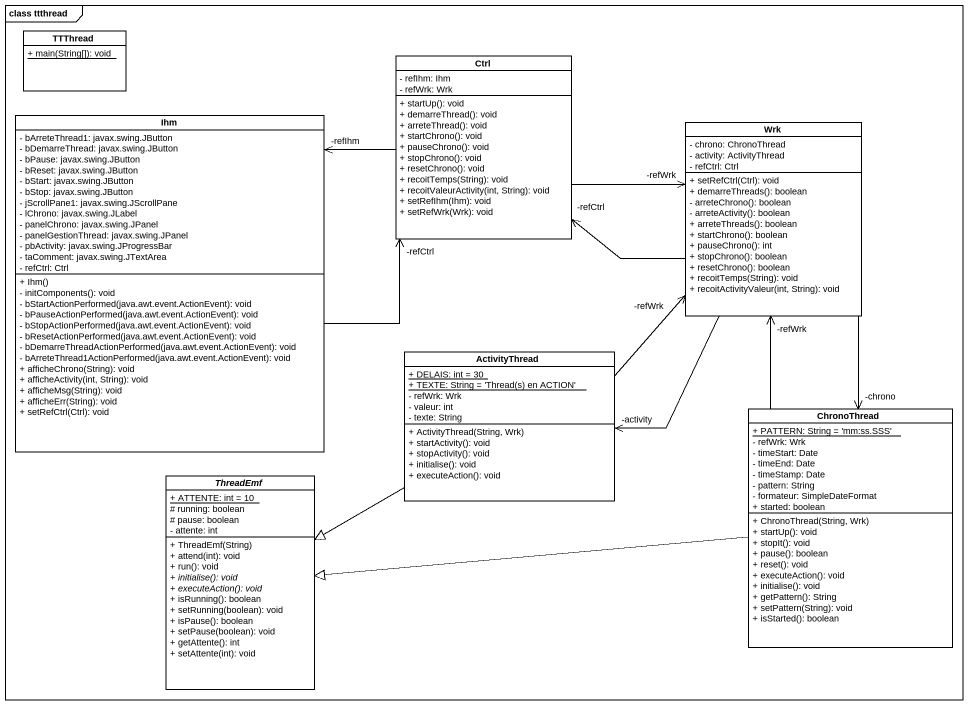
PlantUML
@startuml
mainframe class ttthread
hide circle
hide empty members
skinparam classAttributeIconSize 0
class TTThread {
  {static} + main(String[]): void
}
class Ctrl {
  - refIhm: Ihm
  - refWrk: Wrk
  + startUp(): void
  + demarreThread(): void
  + arreteThread(): void
  + startChrono(): void
  + pauseChrono(): void
  + stopChrono(): void
  + resetChrono(): void
  + recoitTemps(String): void
  + recoitValeurActivity(int, String): void
  + setRefIhm(Ihm): void
  + setRefWrk(Wrk): void
}
class Ihm {
  - bArreteThread1: javax.swing.JButton
  - bDemarreThread: javax.swing.JButton
  - bPause: javax.swing.JButton
  - bReset: javax.swing.JButton
  - bStart: javax.swing.JButton
  - bStop: javax.swing.JButton
  - jScrollPane1: javax.swing.JScrollPane
  - lChrono: javax.swing.JLabel
  - panelChrono: javax.swing.JPanel
  - panelGestionThread: javax.swing.JPanel
  - pbActivity: javax.swing.JProgressBar
  - taComment: javax.swing.JTextArea
  - refCtrl: Ctrl
  + Ihm()
  - initComponents(): void
  - bStartActionPerformed(java.awt.event.ActionEvent): void
  - bPauseActionPerformed(java.awt.event.ActionEvent): void
  - bStopActionPerformed(java.awt.event.ActionEvent): void
  - bResetActionPerformed(java.awt.event.ActionEvent): void
  - bDemarreThreadActionPerformed(java.awt.event.ActionEvent): void
  - bArreteThread1ActionPerformed(java.awt.event.ActionEvent): void
  + afficheChrono(String): void
  + afficheActivity(int, String): void
  + afficheMsg(String): void
  + afficheErr(String): void
  + setRefCtrl(Ctrl): void
}
class Wrk {
  - chrono: ChronoThread
  - activity: ActivityThread
  - refCtrl: Ctrl
  + setRefCtrl(Ctrl): void
  + demarreThreads(): boolean
  - arreteChrono(): boolean
  - arreteActivity(): boolean
  + arreteThreads(): boolean
  + startChrono(): boolean
  + pauseChrono(): int
  + stopChrono(): boolean
  + resetChrono(): boolean
  + recoitTemps(String): void
  + recoitActivityValeur(int, String): void
}
class ActivityThread {
  {static} + DELAIS: int = 30
  {static} {field} + TEXTE: String = 'Thread(s) en ACTION'
  - refWrk: Wrk
  - valeur: int
  - texte: String
  + ActivityThread(String, Wrk)
  + startActivity(): void
  + stopActivity(): void
  + initialise(): void
  + executeAction(): void
}
class ChronoThread {
  {static} + PATTERN: String = 'mm:ss.SSS'
  - refWrk: Wrk
  - timeStart: Date
  - timeEnd: Date
  - timeStamp: Date
  - pattern: String
  - formateur: SimpleDateFormat
  + started: boolean
  + ChronoThread(String, Wrk)
  + startUp(): void
  + stopIt(): void
  + pause(): boolean
  + reset(): void
  + executeAction(): void
  + initialise(): void
  + getPattern(): String
  + setPattern(String): void
  + isStarted(): boolean
}
abstract class ThreadEmf {
  {static} + ATTENTE: int = 10
  # running: boolean
  # pause: boolean
  - attente: int
  + ThreadEmf(String)
  + attend(int): void
  + run(): void
  {abstract} + initialise(): void
  {abstract} + executeAction(): void
  + isRunning(): boolean
  + setRunning(boolean): void
  + isPause(): boolean
  + setPause(boolean): void
  + getAttente(): int
  + setAttente(int): void
}
Ctrl -left-> "-refIhm" Ihm
Ctrl -right-> "-refWrk" Wrk
Ihm -right-> "-refCtrl" Ctrl
Wrk -left-> "-refCtrl" Ctrl
Wrk --> "-activity" ActivityThread
Wrk --> "-chrono" ChronoThread
ActivityThread -up-> "-refWrk" Wrk
ActivityThread -left-|> ThreadEmf
ChronoThread -up-> "-refWrk" Wrk
ChronoThread -left-|> ThreadEmf
@enduml
